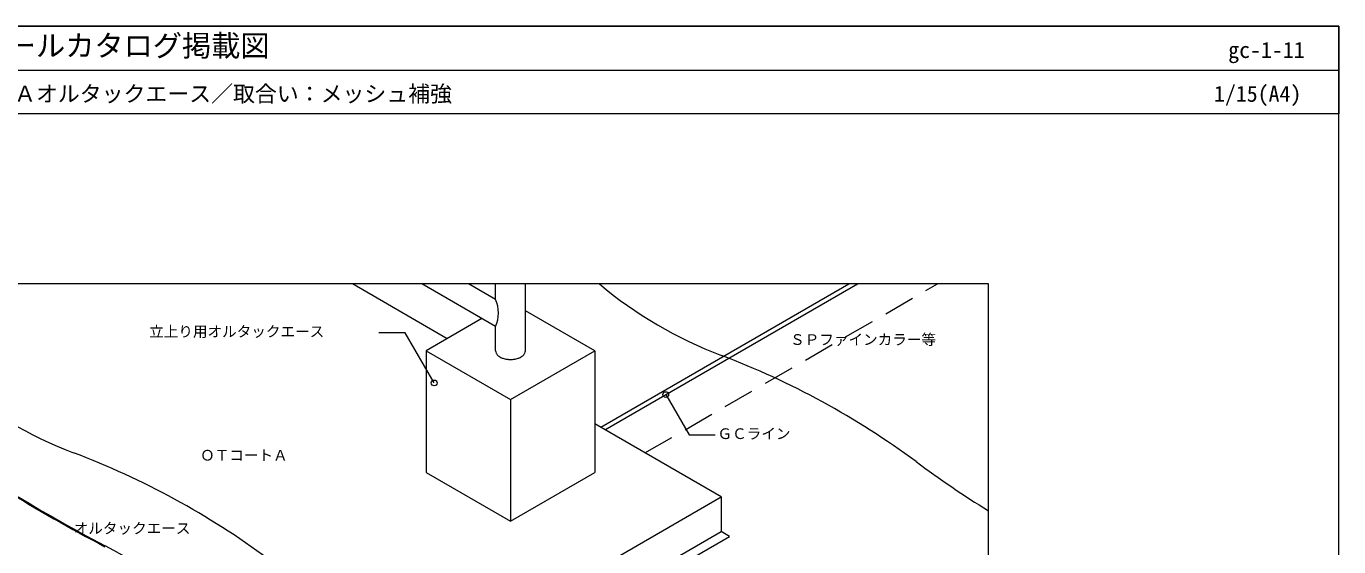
# Model space of a CAD drawing. Units: millimetres, scale not verified. Extents: x -2070 to 2070, y -1433 to 1432.
# Drawn here: x -628 to 2070, y 364 to 1432 of the extents above; entities that cross this region are included whole.
import ezdxf
from ezdxf.enums import TextEntityAlignment as Align

# ---------------------------------------------------------------- set-up
doc = ezdxf.new("R2010")
doc.units = ezdxf.units.MM
doc.header["$LTSCALE"] = 5
doc.linetypes.add('USER1', pattern=[19.05, 12.7, -6.35])
for name, color, linetype, lineweight in [('0-0_0', 7, 'Continuous', 18), ('0-1_WAKU', 7, 'Continuous', 18), ('0-3_BOUSUI', 1, 'Continuous', 18), ('0-4_MOJI', 7, 'Continuous', 18), ('0-7_bousui2', 7, 'USER1', 9), ('0-9_BUHIN', 2, 'Continuous', 18)]:
    doc.layers.add(name, color=color, linetype=linetype, lineweight=lineweight)
doc.styles.add('ＭＳ ゴシック', font='')
doc.styles.get('ＭＳ ゴシック').set_extended_font_data('MS Gothic')

msp = doc.modelspace()

# ---------------------------------------------------------------- linework, layer by layer
at = {"layer": '0-0_0'}
msp.add_line((-2070.045, 1342.46), (2069.955, 1342.46), dxfattribs=at)
msp.add_lwpolyline([(-1350.045, -896.562), (1349.955, -896.562), (1349.955, 903.438), (-1350.045, 903.438)], close=True, dxfattribs=at)
at = {"layer": '0-1_WAKU'}
for points in [[(-2070.045, -1432.54), (2069.955, -1432.54), (2069.955, 1432.46), (-2070.045, 1432.46)], [(2069.955, 1252.46), (-2070.045, 1252.46), (-2070.045, 1432.46), (2069.955, 1432.46)], [(-2070.045, -1432.54), (2069.955, -1432.54), (2069.955, 1432.46), (-2070.045, 1432.46)]]:
    msp.add_lwpolyline(points, close=True, dxfattribs=at)
at = {"layer": '0-3_BOUSUI'}
for p, q in [((237.816, 790.831), (42.775, 903.438)), ((553.049, 608.831), (1063.323, 903.438)), ((561.709, 603.831), (1080.644, 903.438)), ((540.925, 765.831), (398.338, 848.153)), ((309.109, 831.992), (194.514, 765.831)), ((194.514, 765.831), (194.514, 515.831)), ((540.925, 765.831), (540.925, 515.831)), ((367.72, 665.831), (367.72, 415.831)), ((800.732, 465.831), (540.925, 615.831)), ((86.261, 53.331), (800.732, 465.831)), ((800.732, 465.831), (800.732, 394.831)), ((432.671, 182.331), (800.732, 394.831)), ((441.332, 167.331), (818.053, 384.831)), ((818.053, 384.831), (800.732, 394.831))]:
    msp.add_line(p, q, dxfattribs=at)
for points in [[(194.514, 765.831), (367.72, 665.831), (540.925, 765.831)], [(194.514, 515.831), (367.72, 415.831), (540.925, 515.831)]]:
    msp.add_lwpolyline(points, dxfattribs=at)
for centre, radius, start, end in [((1107.439, 1566.21), 865.815, 229.95049, 249.28389), ((213.361, -797.888), 1661.7, 53.5238, 69.28389), ((-224.006, 1366.444), 865.815, 229.87162, 249.28389), ((1264.855, 3641.255), 3706.545, 234.76068, 242.16419), ((1264.855, 3641.255), 3704.834, 234.76068, 242.16419), ((-1118.084, -997.654), 1661.7, 53.5238, 69.28389), ((2523.452, 2326.733), 2224.143, 233.5238, 238.15536), ((-5594.313, -9348.631), 10984.8, 58.86004, 62.16419)]:
    msp.add_arc(centre, radius, start, end, dxfattribs=at)
at = {"layer": '0-4_MOJI'}
for p, q in [((151.397, 803.045), (97.332, 803.045)), ((210.903, 699.979), (151.397, 803.045))]:
    msp.add_line(p, q, dxfattribs=at)
msp.add_lwpolyline([(686.768, 676.034), (734.602, 593.182), (788.668, 593.182)], dxfattribs=at)
for centre in [(210.903, 699.979), (686.768, 676.034)]:
    msp.add_circle(centre, 6, dxfattribs=at)
at = {"layer": '0-7_bousui2'}
msp.add_line((643.982, 556.331), (1245.188, 903.438), dxfattribs=at)
at = {"layer": '0-9_BUHIN'}
for p, q in [((337.101, 815.831), (185.361, 903.438)), ((337.101, 871.253), (281.355, 903.438)), ((337.101, 871.253), (337.101, 903.438)), ((398.338, 765.831), (398.338, 903.438)), ((337.101, 765.831), (337.101, 815.831))]:
    msp.add_line(p, q, dxfattribs=at)
for centre, radius, start, end in [((274.51, 843.542), 68.451, 336.11931, 23.88069), ((347.902, 765.89), 10.801, 180.31103, 204.77441), ((351.775, 767.795), 15.116, 205.17845, 226.13581), ((357.664, 773.815), 23.538, 225.95476, 240.48703), ((377.947, 773.585), 23.253, 299.4236, 314.13461), ((383.709, 767.762), 15.062, 313.82578, 334.85996), ((387.574, 765.882), 10.764, 335.18299, 359.73157), ((363.222, 783.499), 34.704, 240.37751, 251.5569), ((366.593, 793.479), 45.237, 251.50548, 261.59557), ((367.762, 801.184), 53.03, 261.56327, 269.95426), ((367.798, 799.548), 51.395, 269.91198, 278.57049), ((368.808, 793.637), 45.4, 278.4225, 288.47645), ((372.187, 783.566), 34.777, 288.45497, 299.61063)]:
    msp.add_arc(centre, radius, start, end, dxfattribs=at)

# ---------------------------------------------------------------- texts
at = {"layer": '0-1_WAKU', "style": 'ＭＳ ゴシック'}
for s, height, p in [('改質アスファルトシート防水常温粘着工法／ガムクールカタログ掲載図', 43.99, (-2047.545, 1357.46)), ('gc-1-11', 32.99, (1842.784, 1357.46)), ('部分保護コンクリート塗膜防水併用工法ＧＳＳ－２Ｓ／ＯＡＴＷ－３Ａオルタックエース／取合い：メッシュ補強', 32.99, (-2047.545, 1267.46)), ('1/15(A4)', 32.99, (1813.546, 1267.46))]:
    msp.add_text(s, height=height, dxfattribs=at).set_placement(p, align=Align.BOTTOM_LEFT)
at = {"layer": '0-4_MOJI', "style": 'ＭＳ ゴシック'}
for s, p in [('立上り用オルタックエース', (-374.985, 788.045)), ('ＳＰファインカラー等', (942.369, 771.49)), ('ＧＣライン', (793.168, 578.182)), ('ＯＴコートＡ ', (-270.212, 533.87)), ('オルタックエース', (-530.019, 383.87))]:
    msp.add_text(s, height=21.99, dxfattribs=at).set_placement(p, align=Align.BOTTOM_LEFT)

doc.saveas('drawing.dxf')
